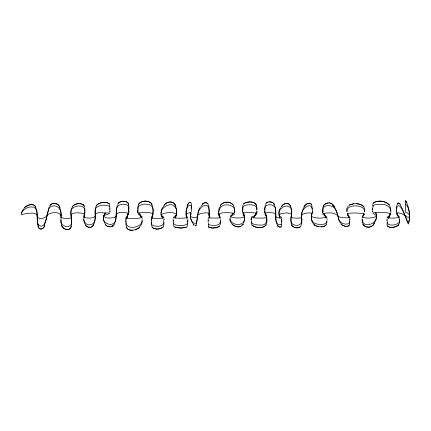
<?xml version="1.0" encoding="UTF-8"?>
<svg xmlns="http://www.w3.org/2000/svg" width="431" height="431" viewBox="0 0 431 431"><rect width="100%" height="100%" fill="white"/><g stroke="black" fill="none" stroke-linecap="round" stroke-linejoin="round"><path stroke-width="0.65" d="M109.894 211.901L109.894 211.519M61.035 217.321C62.479 211.179 57.905 203.012 50.912 206.718A4.337 4.337 0 0 0 49.112 208.399C46.909 213.41 46.957 219.217 44.188 224.045C41.979 228.866 36.56 224.788 37.341 220.688C36.603 216.314 38.548 210.086 34.087 207.295C29.373 205.889 23.527 208.491 21.55 213.033M372.675 212.165L372.68 211.626M151.34 219.104L151.351 218.442M151.356 218.151L151.373 220.92M208.189 220.667L208.189 220.392M390.728 211.023L390.545 208.13A6.869 6.869 0 0 0 389.5 205.802M128.885 210.705L128.885 212.084M125.927 220.941L125.906 221.782L125.906 218.355L125.927 219.411M281.745 220.252L281.729 222.1M60.976 219.788C60.518 222.423 61.978 225.117 64.531 226.011A8.232 8.232 0 0 0 66.719 226.609C75.533 226.593 69.461 215.155 71.271 209.999C73.556 204.52 86.378 204.165 84.778 211.907M61.035 217.035L60.986 222.665L61.795 225.515M322.609 212.688L322.625 211.928M242.578 211.303L242.61 210.258M312.303 209.224L311.855 205.458A2.785 2.785 0 0 0 311.311 204.703M137.855 210.651L137.888 209.671M312.303 210.242C311.823 199.661 299.707 210.107 301.603 216.195M372.68 209.568L372.707 208.329M187.787 220.796L187.754 221.642M84.778 211.206L84.832 208.442M125.987 222.989L126.138 226.027A4.332 4.332 0 0 0 126.477 226.851M362.132 219.519L362.266 222.38L363.004 223.969M151.426 222.692L151.432 225.192M125.987 221.793C125.416 230.887 143.097 227.783 142.111 219.95M128.74 209.628C130.232 203.949 123.061 203.357 119.382 204.989C114.98 207.456 116.882 213.604 115.944 217.725C115.686 230.903 96.711 221.997 105.633 212.984M362.132 218.878C362.703 230.973 381.225 222.245 375.643 212.785M190.4 212.898L190.367 216.723A16.146 16.146 0 0 0 191.256 220.527L193.25 224.088M151.426 221.545L151.432 223.646A2.521 2.521 0 0 0 152.288 225.063C155.947 227.396 165.93 226.754 163.559 220.483M256.811 209.52L256.919 207.327L256.51 205.582M128.74 210.581L128.874 206.67L128.411 204.353M229.949 218.269C230.019 224.001 239.194 226.593 242.992 222.622A5.759 5.759 0 0 0 244.431 220.009L244.442 216.502L243.488 212.666M190.443 212.914C189.721 216.518 191.353 224.201 196.051 223.301C198.125 218.372 196.827 212.241 200.081 207.553M256.811 210.49C257.997 206.815 254.134 204.633 250.966 204.849A19.988 19.988 0 0 0 248.304 204.849C245.201 204.617 241.198 206.648 242.852 210.339M83.926 217.391L84.514 213.259M349.783 219.858L349.837 219.422M311.828 213.2C311.22 217.068 310.6 222.218 314.501 224.621M84.756 213.146L84.853 212.451M312.216 212.429L312.319 211.707M364.491 211.314L364.648 209.121L363.942 207.295M173.332 223.21L173.24 224.783L173.817 225.876M311.909 213.081C310.487 217.364 311.473 223.333 316.801 224.012C320.098 224.67 326.903 225.413 326.951 220.597M387.227 222.671L387.092 224.837M152.229 217.72C152.779 213.264 154.287 208.017 151.464 204.046M191.122 208.227L191.526 204.984L191.283 203.68M399.51 219.471L399.585 219.056M364.491 211.993C365.962 204.078 344.994 203.54 347.009 212.014M84.595 213.189C83.921 216.96 82.822 221.475 85.446 224.756M251.316 222.067L251.375 223.797L252.07 224.777M173.332 221.981C172.405 226.943 187.792 226.733 187.754 222.498M109.76 206.697L109.657 204.838M387.227 221.523C385.858 227.449 401.148 225.375 399.483 219.939M191.122 209.407C192.835 206.772 190.265 203.103 188.018 206.368C185.675 209.423 185.815 213.582 186.381 217.197A21.534 21.534 0 0 0 186.585 218.231M151.976 218.582C152.768 214.126 155.052 206.993 149.514 204.757C145.969 203.788 141.476 203.771 138.615 206.39A3.109 3.109 0 0 0 137.866 208.248L138.006 209.768M128.206 212.903L127.097 217.703M396.245 211.707L396.391 211.082M109.76 208.119L109.883 207.553A1.476 1.476 0 0 0 109.258 206.153C105.202 204.504 99.825 204.817 96.302 207.575A3.987 3.987 0 0 0 95.235 209.563C94.976 214.794 96.932 224.901 89.082 224.896A6.713 6.713 0 0 1 86.728 224.185L84.498 222.013L83.808 219.384M242.804 205.522L242.852 209.342M128.206 213.329L126.741 218.576M390.308 213.248L388.8 217.951M265.227 205.14L264.876 209.655M396.644 205.609L396.251 208.976M390.308 213.62L388.385 218.517M405.646 200.733L405.646 212.391C408.092 212.117 411.179 216.41 408.259 217.461C405.733 216.292 403.605 214.342 400.959 213.372C395.658 211.599 395.114 214.67 399.602 217.014L399.515 217.251C395.583 218.301 391.089 218.388 387.092 217.66L387.227 217.17L390.459 214.897L390.755 214.18C388.212 212.111 384.328 212.839 381.236 212.494A89.239 89.239 0 0 0 377.152 212.537C370.439 212.812 373.176 213.124 376.446 215.694C375.089 217.908 371.721 217.747 369.399 218.038A29.814 29.814 0 0 1 366.156 217.973L362.563 217.294L363.812 213.706M71.056 226.641C73.297 220.171 68.464 212.531 72.591 206.632M326.606 223.931L326.951 221.566M234.195 211.125L234.534 210.183A4.504 4.504 0 0 0 234.442 207.564L233.634 206.045M117.345 205.134C115.104 211.373 117.668 218.808 113.886 224.556M362.6 217.035L363.812 214.002M255.906 213.151L253.864 217.499M71.201 226.658C69.957 231.749 62.888 229.432 61.552 225.58M175.218 218.151C176.748 214.681 177.459 210.597 175.826 207.031M187.237 206.029L186.084 211.142L186.381 217.515M220.042 224.928L220.521 223.134L220.381 220.968M21.55 212.548L22.234 210.91L23.915 208.674M49.112 207.031L45.923 220.694L44.188 225.672M234.195 211.842C235.568 209.601 233.758 207.063 231.711 206.05A9.369 9.369 0 0 0 226.701 204.833C219.546 204.574 216.847 212.435 219.896 218.054M349.336 224.632L349.73 223.711L349.746 221.232M251.548 220.478C250.072 223.29 254.096 224.529 256.159 224.75A22.455 22.455 0 0 0 259.699 225.068C267.452 226.189 268.114 218.786 265.431 213.485M175.045 218.113C176.424 215.435 177.443 212.235 176.225 209.304A9.116 9.116 0 0 0 174.819 206.842L173.052 205.258A4.423 4.423 0 0 0 171.026 204.644C164.518 204.687 158.042 211.476 162.315 217.811M71.201 226.819C69.881 231.716 62.91 229.308 61.552 225.645M243.612 223.069L244.603 219.568L243.607 212.618M208.502 224.815L208.356 226.178M44.673 225.144C44.415 229.071 39.081 230.994 38.133 226.404L38.133 225.785M44.673 225.079C44.458 229.06 39.016 230.962 38.133 226.334M347.321 207.166L346.799 208.561L347.009 211.341M187.259 205.458C187.76 204.219 189.473 201.153 191.084 202.635M187.259 205.603L188.579 203.222M93.495 224.621C97.234 218.964 93.274 211.713 96.302 206.045M323.39 206.244L322.674 207.963L323.083 211.292M373.079 203.901L372.68 204.951L372.88 206.293M208.502 223.323L208.356 224.47C212.192 226.016 221.653 226.474 220.381 220.096M21.55 212.354L21.55 214.87L23.166 214.175L26.911 213.485A44.932 44.932 0 0 1 30.951 213.205C34.071 212.709 37.761 213.636 37.529 217.332C40.218 219.546 44.684 218.442 46.807 215.85C49.053 211.799 61.719 210.878 60.949 216.971A0.733 0.733 0 0 0 61.229 217.515C63.804 218.404 72.333 220.456 71.244 215.877C70.016 211.314 82.569 212.968 84.832 213.938C83.027 216.26 84.384 218.28 87.471 217.978A23.042 23.042 0 0 0 89.912 218.091L93.495 217.612L95.149 216.335A1.476 1.476 0 0 0 95.283 215.452C94.637 210.937 105.272 213.523 107.869 212.849C113.143 213.798 104.157 214.347 103.483 216.163C106.22 218.932 111.801 218.307 115.282 216.982A2.107 2.107 0 0 0 115.944 216.141C116.666 210.5 124.99 212.531 128.729 213.248L128.74 214.207L126.164 216.971L125.954 217.725L128.379 218.539L132.646 218.706A58.805 58.805 0 0 0 136.675 218.49L141.126 217.795L142.214 217.03C141.864 215.376 136.401 214.681 138.615 213.07C143.248 212.472 148.733 211.551 152.962 213.776C153.953 215.365 149.708 217.38 152.288 218.129C156.119 218.49 160.332 218.9 163.974 217.617L163.559 216.89L161.259 215.29L160.978 214.595C165.434 212.58 172.885 211.001 176.785 214.697L173.24 217.65L178.197 218.194A129.483 129.483 0 0 0 182.297 218.21L187.652 217.757L186.036 214.832L186.612 213.798L188.455 212.941A7.952 7.952 0 0 1 189.834 212.72C194.074 212.267 187.415 216.529 192.194 217.149A8.76 8.76 0 0 0 193.778 217.612L196.622 217.402L197.71 215.258L200.081 213.733L205.075 212.812L207.516 212.93L208.916 213.474L208.981 215.597L209.956 216.987L208.356 217.967L217.601 218.081L219.492 217.849L220.521 217.278C216.874 213.965 220.139 212.887 223.926 212.79A34.916 34.916 0 0 1 228.484 212.677C229.852 212.979 235.24 212.628 234.195 214.546C233.36 215.279 228.624 215.629 230.553 217.014L233.106 213.076M138.615 204.633L137.979 206.04L138.006 208.658M187.318 225.833L187.754 223.834M265.954 224.583C268.174 221.033 266.105 216.793 265.431 213.086M138.211 204.714C140.851 200.124 149.018 199.86 152.035 204.154M138.211 204.784C140.678 200.124 149.255 199.898 152.035 204.224M105.056 213.275C102.718 216.588 102.993 221.556 105.724 224.551M163.29 226.253L163.974 224.648L163.839 222.579M396.913 204.994L397.624 204.068M304.431 206.735C300.402 211.933 302.25 218.7 301.339 224.664A3.13 3.13 0 0 1 300.93 225.569M265.501 204.51L266.256 203.556M230.601 216.745L233.106 213.474M196.051 224.783C198.174 218.808 196.331 210.727 202.371 206.46C210.942 201.692 208.679 212.946 209.261 217.547M93.651 224.896C92.094 228.311 87.17 228.031 85.295 225.063M93.651 224.837L91.9 226.884L90.769 227.342M323.153 206.077L324.785 204.299L328.169 202.839M253.315 217.946L254.958 215.489A17.461 17.461 0 0 0 256.289 212.515M280.732 207.699L279.611 209.45A7.203 7.203 0 0 0 278.884 212.672L279.751 217.607M323.153 206.137C325.847 201.266 333.147 202.101 334.887 207.564M242.588 224.971L243.37 223.937L242.588 224.912M373.796 223.694C376.311 220.532 377.211 216.044 375.643 212.251M220.553 205.727L218.996 208.518L218.727 212.047M243.084 204.919L243.467 204.429M303.995 206.875C305.229 204.45 309.162 201.546 311.5 204.256C309.102 201.6 305.207 204.407 303.995 206.928M266.116 224.874C262.905 229.093 255.75 227.999 251.936 225.203C255.788 228.015 262.958 229.125 266.116 224.815M398.621 224.616L399.515 223.021L399.483 220.78M95.984 205.926C98.855 202.209 105.983 201.024 109.512 204.057M117.744 204.402L118.213 203.809M200.781 206.46L202.371 204.72M195.453 225.779L196.207 225.074M374.253 223.56C372.131 228.037 365.472 228.489 362.94 224.325M374.253 223.511C372.195 227.897 365.617 228.5 362.94 224.384M49.592 206.233L50.185 205.571M265.846 203.27C268.012 200.948 272.818 201.374 274.299 204.235M281.249 226.232L281.718 224.454M114.07 224.869L112.168 226.442L111.004 226.798M291.566 225.197C293.409 227.897 298.43 228.99 300.714 226.415M114.07 224.81L112.168 226.323L113.197 225.828C110.794 227.525 107.276 227.078 105.45 224.734M196.207 225.133L195.857 225.542M72.322 206.417C75.01 203.459 80.317 202.554 83.587 204.989L82.628 204.396L84.298 206.072M163.925 205.948L161.393 209.444L161.059 213.334M281.405 206.945L282.111 206.277M118.051 203.233L119.99 201.87L124.893 201.25M118.051 203.292C120.691 200.771 127.22 199.892 128.562 204.17M281.362 206.471C283.501 203.238 288.544 201.864 290.51 205.91M397.382 203.621L398.723 203.017L400.264 204.283M397.382 203.604L397.808 203.222M281.362 206.524C283.426 203.405 288.339 201.703 290.51 205.851M220.532 205.156C223.748 201.132 230.38 201.035 233.478 205.253M163.279 226.916C160.44 229.459 155.381 229.825 152.299 227.584M220.532 205.221C223.759 201.223 230.369 201.121 233.478 205.318M49.969 205.194L51.984 203.788L54.376 203.335M49.969 205.258C52.744 202.08 58.902 203.055 59.947 207.483M96.738 205.032C99.68 202.263 104.776 201.923 108.531 203.179M347.812 206.573L348.463 206.04M164.066 205.231C167.244 200.959 174.426 200.431 175.816 206.487M164.066 205.296C167.276 200.765 174.458 200.49 175.816 206.546M24.206 207.914C27.024 205.118 33.262 202.532 35.811 206.966M24.206 207.963C27.056 205.172 33.392 202.408 35.811 207.02M139.191 227.185L141.756 224.389L142.111 220.791M241.457 225.354L242.27 224.74M266.245 202.845L267.791 202.047M202.214 204.149L204.369 202.856L206.212 202.71M202.214 204.202L203.27 203.41L205.619 202.656M218.679 226.232L219.492 225.645M73.178 205.598C76.136 203.367 81.938 202.355 84.298 206.007M189.139 202.699L189.985 202.241M186.467 227.126L187.361 226.307M139.472 227.687L135 229.836M139.472 227.606C135.846 230.208 128.837 232.158 126.321 227.191M241.662 225.855C239.27 227.762 236.026 226.787 233.634 225.391M300.321 226.889C297.659 228.624 293.312 227.837 291.566 225.133M397.808 203.206L398.282 203.012M186.467 227.11C182.512 228.387 177.373 228.592 173.758 226.431M349.067 205.075C353.743 202.882 360.348 203.033 364.028 206.977C362.261 204.542 359.023 203.895 356.195 203.647M240.633 226.415C237.513 227.767 233.979 226.076 231.695 223.883M346.88 226.437L348.566 225.925L349.396 225.004C347.499 227.751 343.146 225.903 341.056 224.282L343.162 225.553L345.614 226.388M195.211 225.812L195.453 225.763M353.776 203.782L349.067 205.14M280.355 227.175L281.395 226.754L279.654 227.115L277.489 225.822M320.912 226.76L324.591 226.21L326.477 224.578C323.568 228.204 317.421 226.943 313.967 224.713M132.646 230.176C130.14 230.666 127.21 229.626 126.321 227.115M269.052 201.805L272.575 202.473L274.299 204.165M109.808 226.841L107.421 226.291L105.45 224.793M89.567 227.401L87.197 226.738L85.295 225.122M329.403 202.721L331.773 203.691L334.887 207.613M206.212 202.748L208.189 204.111M318.461 226.631L316.063 225.979L313.967 224.772M55.626 203.497L57.905 204.461L59.947 207.435M230.553 217.014L233.931 217.714A35.735 35.735 0 0 0 236.732 217.957C239.297 217.844 242.631 218.398 244.603 216.464C241.22 212.925 243.273 212.655 247.453 212.677A71.848 71.848 0 0 1 251.844 212.677L255.594 213.006L256.919 213.684C255.454 217.068 245.293 217.138 256.159 218.043A81.863 81.863 0 0 0 259.699 218.129C261.994 217.822 265.243 218.662 266.961 216.831C260.496 211.303 271.821 212.284 274.816 213.356A1.843 1.843 0 0 1 275.581 214.245L275.91 216.577L276.513 217.413L278.744 217.962L281.249 217.978L281.718 217.574L279.137 215.452L278.965 214.638L281.405 213.598L285.898 212.941A14.643 14.643 0 0 1 287.509 212.957L291.431 213.965L291.695 214.805L290.973 217.192L292.913 217.93L297.611 218.183L300.93 217.827L301.673 217.089L301.678 215.371L302.594 214.363L305.213 213.34L307.944 212.946L310.611 212.973L312.206 213.49L311.43 216.427C315.955 218.738 322.108 218.291 326.967 217.213L326.623 216.583L322.787 214.363L322.674 213.83L325.378 213.059L330.631 212.882A15.979 15.979 0 0 1 332.904 213.248L336.379 214.498L338.809 216.615L340.63 217.337L346.578 217.876L349.336 217.617L349.848 217.143C343.809 213.038 348.997 213.151 353.609 213.016A77.23 77.23 0 0 1 357.525 213.027L364.421 213.873L364.491 214.59L362.132 216.454L362.563 217.294M174.641 227.078L180.901 227.994L185.804 227.385M398.723 203.017L400.264 204.299M206.778 202.904L207.3 203.163M126.1 201.568L127.996 202.915L128.562 204.095M190.669 203.071L191.014 203.297M208.502 226.997C211.836 228.57 216.33 228.241 219.427 226.318C216.41 227.983 211.265 228.947 208.302 226.722L208.502 226.981M193.778 224.616L194.295 224.977M277.489 225.887L279.654 227.153M341.632 224.212L339.251 221.394L337.672 214.999A21.545 21.545 0 0 0 336.379 210.91L335.119 208.405M332.139 204.698L333.664 206.277M109.097 203.54L109.512 203.96M193.25 224.605L193.837 225.214L193.25 224.546M231.63 223.344L230.192 221.243A4.472 4.472 0 0 1 229.949 218.792M387.383 226.156C390.481 228.559 395.949 227.207 398.847 224.907C396.116 227.153 389.532 228.99 387.167 225.612L387.167 225.101M389.365 205.086C385.605 200.851 377.534 199.688 373.004 203.297C377.459 199.693 385.648 200.695 389.365 205.021M405.646 203.879C409.897 208.906 410.312 216.615 408.54 222.676L408.259 222.606C406.336 219.918 398.653 196.03 396.251 210.032M152.288 226.884L151.615 225.839M151.938 227.132C154.643 230.025 160.612 229.481 163.279 226.841M273.852 204.208C278.027 210.522 273.475 219.266 277.65 225.451A4.364 4.364 0 0 0 278.178 225.844M400.291 204.967L402.414 208.857L407.548 222.617L408.54 224.045C410.247 217.499 409.73 210.016 407.069 203.744M290.262 206.056C294.125 211.793 288.942 219.061 291.798 224.993M405.646 200.894L407.004 202.985M405.646 200.803L407.004 202.904M174.819 205.172L175.347 206.045M208.135 204.606L209.078 207.58L209.261 217.93M35.552 207.036L36.818 210.619L37.836 224.901M323.859 213.728L326.068 218M256.617 205.318C254.473 200.657 247.168 201.541 243.51 203.696C247.178 201.347 254.602 200.684 256.617 205.468M139.402 213.42L141.449 217.741M84.185 206.357L84.611 207.3M323.859 213.377L325.831 217.903M162.756 218.463L161.259 214.385M59.591 207.09L60.755 211.249L61.046 215.888M139.402 213.011L141.287 217.714M398.783 217.677L396.886 212.962M347.677 214.067L349.078 217.817M280.128 218.296C278.318 214.794 278.334 209.956 282.111 207.769A14.212 14.212 0 0 1 284.164 206.514L286.971 205.878L289.745 207.09A5.156 5.156 0 0 1 291.124 208.868C293.414 213.647 288.662 219.718 292.293 223.931C297.589 227.449 303.699 224.212 301.608 217.515M398.783 218.086L397.026 212.919M322.754 211.023L323.105 212.095M347.677 213.781L348.921 217.736M372.88 207.78C372.098 203.658 378.687 204.45 381.236 204.251C386.192 203.96 392.027 207.392 390.755 213.043M219.605 217.251L218.856 213.329M37.529 223.253L38.133 226.043M281.605 222.434C282.709 225.44 278.394 225.127 277.192 223.452C274.768 219.729 276.39 214.886 275.581 210.721C276.804 203.001 262.646 202.489 264.876 210.603M322.787 211.163C322.34 202.662 335.011 204.709 336.379 211.659C338.507 215.209 337.559 220.553 341.632 222.822C344.234 224.653 350.866 225.154 349.746 220.316M128.729 210.63L128.847 212.58M312.303 210.646L312.319 212.801M264.817 211.567L264.903 213.221M109.873 208.76L109.894 209.207M387.022 219.929L387.043 220.446M256.935 212.257L256.898 211.292L256.93 212.51M173.197 220.629L173.214 221.146M281.734 219.562L281.745 219.858M234.663 212.047L234.685 212.763M137.855 211.319L137.877 212.278M163.995 219.234L164.006 219.826L164.006 218.716M137.855 212.041L137.861 212.903M399.585 218.576L399.607 219.39M396.234 209.945L396.245 212.801M387.027 218.668L387.027 221.044M372.68 208.631L372.68 211.729M349.843 217.924L349.843 219.799M327.005 218.436L326.989 219.708M322.609 211.756L322.609 212.833M281.745 218.592L281.734 221.857M264.903 210.851L264.903 212.294M264.817 210.888L264.817 212.698M251.208 218.35L251.208 219.929M251.203 218.253L251.203 219.778M242.615 209.962L242.578 212.801M234.685 212.343L234.685 212.892M220.521 218.7L220.521 219.347M208.184 218.722L208.189 222.574M191.515 209.633L191.515 211.772M187.792 218.792L187.754 222.267M173.197 218.797L173.214 221.475M151.4 220.925L151.34 218.323M142.198 218.474L142.111 219.336M137.877 209.875L137.855 212.812M109.883 208.356L109.894 212.359M84.864 212.224L84.853 213.329M233.09 224.54A11.034 11.034 0 0 1 232.32 223.964"/></g></svg>
